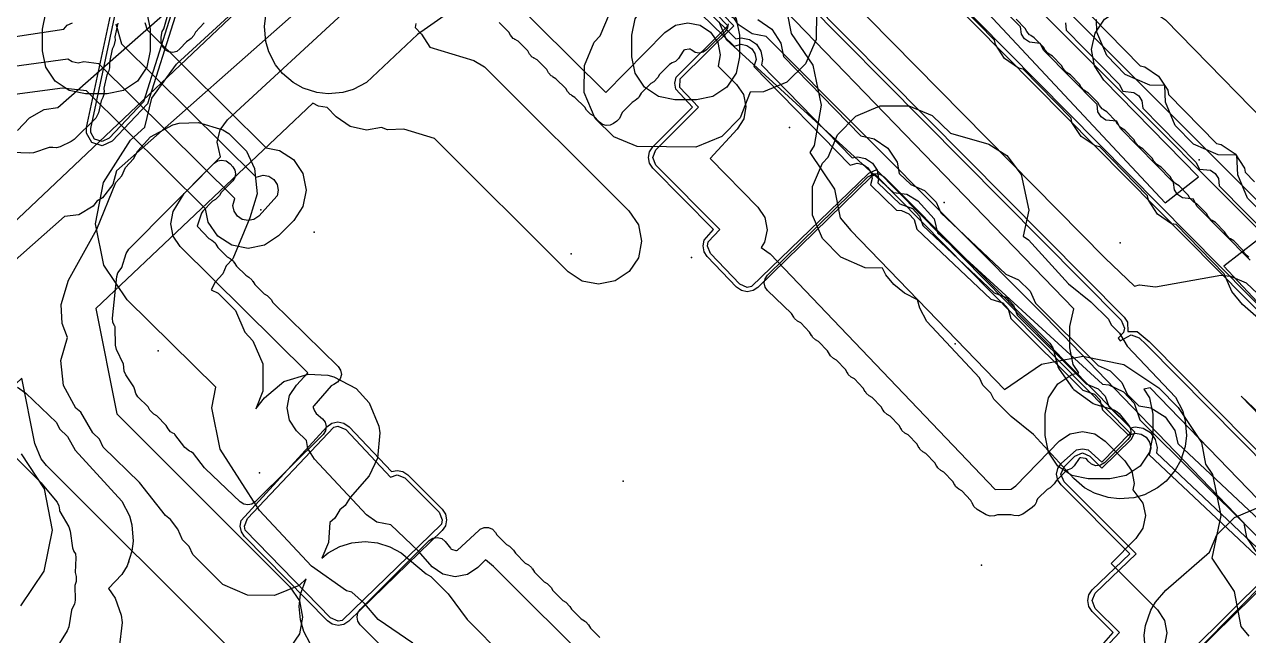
# Model space of a CAD drawing. Header units: metres. Extents: x -2677 to -840, y 169 to 1487.
# Drawn here: x -2091.2 to -2034.3, y 959.1 to 987.5 of the extents above; entities that cross this region are included whole.
import ezdxf

# ---------------------------------------------------------------- set-up
doc = ezdxf.new("R2010")
doc.units = ezdxf.units.M
for name, color, linetype in [('AI_GREENING_EXCLUSIONS', 1, 'Continuous'), ('AI_GREENING_LAWN', 82, 'Continuous'), ('AI_GREENING_REJECTED', 6, 'Continuous')]:
    doc.layers.add(name, color=color, linetype=linetype)

msp = doc.modelspace()

# ---------------------------------------------------------------- linework, layer by layer
at = {"layer": 'AI_GREENING_EXCLUSIONS'}
for points in [[(-2033.935, 963.037), (-2034.36, 963.691), (-2034.481, 964.35), (-2043.707, 973.927), (-2056.707, 986.967), (-2057.353, 987.097), (-2058.001, 987.532), (-2058.17, 987.787), (-2058.409, 987.946), (-2058.842, 988.595), (-2058.973, 989.252), (-2066.132, 996.473), (-2082.047, 1013.472), (-2082.688, 1013.621), (-2083.323, 1014.074), (-2083.486, 1014.334), (-2083.719, 1014.5), (-2084.134, 1015.161), (-2084.246, 1015.821), (-2097.275, 1029.739)], [(-2022.976, 963.52), (-2062.364, 1003.362), (-2062.507, 1003.746), (-2062.3, 1004.365), (-2062.472, 1004.724), (-2065.673, 1007.922), (-2066.02, 1008.092), (-2066.627, 1007.915), (-2066.999, 1008.063), (-2075.933, 1017), (-2076.969, 1017.872), (-2079.043, 1019.302), (-2080.997, 1020.453), (-2083.021, 1021.414), (-2085.103, 1022.188), (-2087.23, 1022.773), (-2089.389, 1023.172), (-2091.567, 1023.383)], [(-2023.08, 963.349), (-2062.506, 1003.222), (-2062.664, 1003.469), (-2062.706, 1003.759), (-2062.502, 1004.353), (-2062.626, 1004.596), (-2065.802, 1007.768), (-2066.036, 1007.89), (-2066.621, 1007.715), (-2066.903, 1007.764), (-2067.142, 1007.923), (-2076.066, 1016.851), (-2077.055, 1017.684), (-2079.153, 1019.135), (-2081.091, 1020.276), (-2083.099, 1021.23), (-2085.164, 1021.997), (-2087.274, 1022.578), (-2089.416, 1022.974), (-2091.578, 1023.183)], [(-2084.362, 987.963), (-2085.631, 983.93), (-2087.236, 982.244), (-2087.564, 982.095), (-2087.907, 982.204), (-2088.087, 982.515), (-2088.083, 982.698), (-2083.491, 1004.206)], [(-2084.171, 987.905), (-2085.448, 983.85), (-2087.093, 982.104), (-2087.552, 981.895), (-2088.032, 982.048), (-2088.285, 982.484), (-2088.278, 982.74), (-2083.782, 1003.801)], [(-2064.07, 997.879), (-2040.2, 973.79), (-2040.051, 973.42), (-2040.099, 973.221), (-2040.335, 972.958), (-2040.246, 972.832), (-2039.735, 973.107), (-2039.361, 972.964), (-2039.045, 972.654), (-2015.938, 949.319)], [(-2063.96, 998.05), (-2040.06, 973.933), (-2039.902, 973.695), (-2039.886, 973.27), (-2039.461, 973.261), (-2038.905, 972.796), (-2015.795, 949.459)], [(-2028.861, 960.313), (-2038.851, 970.644), (-2039.148, 970.586), (-2038.882, 970.188), (-2038.73, 969.423), (-2038.73, 968.423), (-2038.882, 967.658), (-2039.316, 967.009), (-2039.965, 966.575), (-2040.73, 966.423), (-2041.73, 966.423), (-2042.495, 966.575), (-2043.144, 967.009), (-2043.578, 967.658), (-2043.73, 968.423), (-2043.73, 969.423), (-2043.578, 970.188), (-2043.144, 970.837), (-2042.495, 971.271), (-2042.169, 971.336), (-2042.434, 971.733), (-2042.586, 972.498), (-2042.586, 973.498), (-2042.4, 974.314), (-2063.209, 995.833)], [(-2032.67, 987.085), (-2040.17, 994.478), (-2048.389, 990.215), (-2038.163, 979.242), (-2036.611, 980.446), (-2041.008, 984.949), (-2041.434, 985.603), (-2041.577, 986.37), (-2041.416, 987.133), (-2040.975, 987.777), (-2040.321, 988.203), (-2039.554, 988.346), (-2038.79, 988.185), (-2038.146, 987.743), (-2032.183, 981.637)], [(-2091.499, 982.599), (-2090.933, 983.189), (-2090.26, 983.581), (-2089.61, 983.67), (-2079.622, 992.475)], [(-2041.109, 958.662), (-2040.569, 959.27), (-2041.553, 960.255), (-2041.706, 960.485), (-2041.757, 960.757), (-2041.7, 961.028), (-2041.542, 961.255), (-2039.792, 962.931), (-2042.995, 966.13), (-2043.148, 966.357), (-2043.201, 966.626), (-2043.147, 966.895), (-2042.994, 967.122), (-2042.271, 967.764), (-2042.002, 967.817), (-2041.735, 967.762), (-2041.093, 967.191), (-2039.788, 968.531), (-2051.638, 980.557), (-2051.823, 980.45), (-2057.08, 975.311), (-2057.31, 975.161), (-2057.58, 975.112), (-2057.849, 975.17), (-2058.074, 975.326), (-2059.435, 976.742), (-2059.582, 976.97), (-2059.63, 977.237), (-2059.574, 977.503), (-2059.143, 978), (-2061.966, 980.858), (-2062.116, 981.084), (-2062.168, 981.351), (-2062.115, 981.618), (-2061.964, 981.844), (-2060.128, 983.684), (-2060.895, 984.529), (-2060.944, 984.807), (-2060.881, 985.081), (-2058.48, 987.469), (-2063.214, 992.365)], [(-2040.925, 958.584), (-2040.285, 959.27), (-2041.411, 960.396), (-2041.557, 960.755), (-2041.403, 961.11), (-2039.506, 962.928), (-2042.854, 966.271), (-2043.001, 966.626), (-2042.853, 966.98), (-2042.357, 967.472), (-2042.003, 967.617), (-2041.65, 967.469), (-2041.094, 966.908), (-2039.727, 968.262), (-2039.565, 968.589), (-2051.57, 980.773), (-2051.949, 980.607), (-2057.384, 975.347), (-2057.577, 975.312), (-2057.93, 975.465), (-2059.291, 976.881), (-2059.43, 977.234), (-2059.39, 977.424), (-2058.859, 977.998), (-2061.824, 980.998), (-2061.968, 981.351), (-2061.822, 981.703), (-2059.845, 983.684), (-2060.709, 984.603), (-2060.699, 984.998), (-2058.201, 987.468), (-2063.07, 992.504)], [(-2073.118, 958.776), (-2074.724, 959.884), (-2075.372, 960.622), (-2075.959, 961.151), (-2076.203, 961.204), (-2077.827, 962.359), (-2080.248, 964.944), (-2082.08, 967.797), (-2082.462, 969.71), (-2082.27, 970.678), (-2086.4, 974.732), (-2087.486, 976.353), (-2087.869, 978.266), (-2087.491, 980.18), (-2086.238, 982.148), (-2085.574, 982.763), (-2085.574, 982.763), (-2085.251, 984.104), (-2084.102, 985.68), (-2078.362, 990.972)], [(-2070.484, 990.659), (-2064.158, 984.369), (-2061.402, 987.163), (-2060.917, 987.492), (-2060.344, 987.61), (-2059.769, 987.5), (-2059.281, 987.178), (-2058.952, 986.694), (-2058.834, 986.12), (-2058.934, 985.6), (-2058.079, 984.747), (-2057.758, 984.273), (-2057.638, 983.713), (-2057.737, 983.149), (-2058.04, 982.663), (-2059.309, 981.299), (-2057.084, 979.047), (-2056.761, 978.558), (-2056.651, 977.982), (-2056.77, 977.408), (-2056.933, 977.169), (-2056.507, 976.871), (-2046.056, 965.924), (-2045.32, 965.942), (-2045.098, 966.092), (-2043.062, 968.182), (-2042.574, 968.505), (-2041.999, 968.617), (-2041.426, 968.5), (-2040.941, 968.173), (-2040.032, 967.258), (-2039.709, 966.77), (-2039.597, 966.196), (-2039.656, 965.906), (-2039.19, 965.28), (-2039.075, 964.706), (-2039.189, 964.131), (-2039.513, 963.644), (-2040.671, 962.484), (-2038.516, 960.328), (-2038.19, 959.84), (-2038.077, 959.265), (-2038.193, 958.69)], [(-2034.209, 976.576), (-2036.678, 979.087), (-2036.847, 979.414), (-2037.353, 979.471), (-2037.579, 979.625), (-2037.729, 979.853), (-2037.765, 980.192), (-2040.235, 982.703), (-2040.403, 983.03), (-2040.909, 983.087), (-2041.135, 983.241), (-2041.285, 983.469), (-2041.321, 983.808), (-2043.791, 986.319), (-2043.959, 986.646), (-2044.466, 986.703), (-2044.691, 986.857), (-2044.841, 987.085), (-2044.878, 987.424), (-2047.347, 989.935)], [(-2053.063, 988.973), (-2040.938, 976.674), (-2039.577, 975.373), (-2039.355, 975.432), (-2038.609, 975.333), (-2035.575, 975.877), (-2035.114, 975.835), (-2034.396, 975.529), (-2028.697, 970.146)], [(-2033.822, 973.867), (-2034.564, 974.521), (-2035.063, 975.12), (-2035.416, 975.949), (-2037.64, 978.229), (-2037.861, 978.274), (-2038.506, 978.713), (-2038.934, 979.366), (-2038.972, 979.565), (-2041.196, 981.845), (-2041.417, 981.89), (-2042.062, 982.329), (-2042.49, 982.982), (-2042.528, 983.181), (-2044.752, 985.46), (-2044.973, 985.506), (-2045.618, 985.945), (-2046.046, 986.598), (-2046.084, 986.797), (-2048.309, 989.076)], [(-2077.981, 988.605), (-2086.896, 980.73), (-2087.063, 980.093), (-2087.534, 979.471), (-2087.799, 979.316), (-2087.971, 979.088), (-2088.644, 978.692), (-2089.308, 978.6), (-2096.892, 971.9)], [(-2095.817, 974.406), (-2081.323, 988.108)], [(-2059.785, 952.783), (-2069.373, 962.349), (-2069.74, 962.646), (-2070.092, 962.291), (-2070.584, 961.973), (-2071.159, 961.868), (-2071.732, 961.99), (-2072.214, 962.322), (-2072.862, 963.061), (-2074.146, 964.286), (-2074.785, 964.404), (-2075.272, 964.751), (-2077.693, 967.336), (-2077.997, 967.821), (-2078.064, 968.195), (-2078.522, 968.652), (-2078.847, 969.138), (-2078.962, 969.712), (-2078.848, 970.286), (-2078.523, 970.773), (-2078.004, 971.34), (-2083.928, 977.21), (-2084.254, 977.697), (-2084.254, 977.697), (-2084.369, 978.27), (-2084.255, 978.845), (-2083.753, 979.683), (-2082.059, 981.385), (-2082.211, 982.065), (-2082.074, 982.634), (-2081.729, 983.107), (-2075.99, 988.398)], [(-2054.364, 988.095), (-2054.378, 986.837), (-2054.87, 985.697), (-2055.738, 984.848), (-2056.821, 984.394), (-2057.445, 984.38), (-2057.913, 983.199), (-2058.762, 982.331), (-2059.972, 981.825), (-2062.698, 981.861), (-2063.781, 982.315), (-2064.649, 983.164), (-2065.155, 984.374), (-2065.141, 985.632), (-2064.687, 986.715), (-2064.415, 987.006), (-2063.986, 988.031)], [(-2059.404, 988.155), (-2058.114, 986.869), (-2057.857, 986.917), (-2057.475, 986.836), (-2057.153, 986.615), (-2056.941, 986.288), (-2056.869, 985.905), (-2056.921, 985.661), (-2052.705, 981.338), (-2052.46, 981.384), (-2052.078, 981.303), (-2051.756, 981.082), (-2051.544, 980.755), (-2051.472, 980.372), (-2051.515, 980.17), (-2050.492, 979.203), (-2049.904, 978.978), (-2049.58, 978.629), (-2049.413, 978.19), (-2046.102, 975.065), (-2045.535, 974.841), (-2045.212, 974.491), (-2045.041, 974.02), (-2041.824, 970.825), (-2041.267, 970.6), (-2040.943, 970.251), (-2040.772, 969.78), (-2039.772, 968.788), (-2039.557, 968.838), (-2039.172, 968.774), (-2038.841, 968.567), (-2038.614, 968.25), (-2038.526, 967.869), (-2038.567, 967.624), (-2033.875, 963.215)], [(-2093.134, 986.735), (-2089.342, 987.309), (-2089.18, 987.492), (-2088.934, 987.612)], [(-2086.921, 987.567), (-2086.66, 986.636), (-2080.404, 980.436), (-2080.079, 980.529), (-2079.811, 980.477), (-2079.583, 980.326), (-2079.431, 980.1), (-2079.376, 979.832), (-2079.428, 979.564), (-2080.283, 978.626), (-2080.509, 978.473), (-2080.777, 978.419), (-2081.045, 978.471), (-2081.273, 978.622), (-2081.426, 978.848), (-2081.48, 979.116), (-2081.39, 979.441), (-2087.708, 985.704), (-2088.406, 985.799), (-2088.677, 985.74), (-2088.946, 985.789), (-2089.151, 985.922), (-2092.453, 985.469)], [(-2085.569, 987.62), (-2085.465, 987.282), (-2079.934, 981.8), (-2079.319, 981.68), (-2078.668, 981.25), (-2078.232, 980.603), (-2078.076, 979.838), (-2078.225, 979.072), (-2078.656, 978.421), (-2079.008, 978.066), (-2079.36, 977.711), (-2080.007, 977.274), (-2080.771, 977.119), (-2081.537, 977.268), (-2082.188, 977.698), (-2082.624, 978.345), (-2082.749, 978.959), (-2088.28, 984.441), (-2089.398, 984.576), (-2091.844, 984.24)], [(-2072.977, 987.582), (-2073.013, 987.386), (-2072.723, 987.087), (-2072.328, 986.475), (-2070.292, 985.86), (-2069.796, 985.565), (-2063.074, 978.872), (-2062.639, 978.224), (-2062.486, 977.459), (-2062.638, 976.693), (-2063.071, 976.044), (-2063.719, 975.61), (-2064.484, 975.457), (-2065.25, 975.608), (-2065.899, 976.041), (-2072.109, 982.238), (-2073.539, 982.662), (-2074.291, 982.639), (-2074.582, 982.75), (-2075.27, 982.624), (-2076.033, 982.788), (-2076.675, 983.232), (-2077.107, 983.678), (-2077.504, 983.735), (-2077.762, 983.877), (-2087.852, 974.339), (-2086.881, 969.435), (-2078.828, 961.4), (-2078.394, 960.751), (-2078.241, 959.986), (-2078.392, 959.221), (-2078.825, 958.571)], [(-2071.659, 987.935), (-2072.903, 987.062), (-2075.266, 984.827), (-2075.893, 984.502), (-2076.377, 984.362), (-2077.058, 984.305), (-2077.58, 984.366), (-2078.217, 984.571), (-2078.676, 984.827), (-2079.184, 985.258), (-2079.495, 985.65), (-2079.812, 986.264), (-2079.948, 986.734), (-2080.009, 987.436), (-2080.009, 987.436), (-2079.948, 987.952)], [(-2059.698, 987.997), (-2058.194, 986.525), (-2057.86, 986.617), (-2057.593, 986.56), (-2057.368, 986.406), (-2057.219, 986.177), (-2057.169, 985.908), (-2057.265, 985.584), (-2052.79, 980.996), (-2052.463, 981.084), (-2052.196, 981.027), (-2051.971, 980.873), (-2051.822, 980.644), (-2051.772, 980.375), (-2051.851, 980.075), (-2050.643, 978.909), (-2050.404, 978.889), (-2050.072, 978.73), (-2049.829, 978.461), (-2049.704, 978.024), (-2046.254, 974.771), (-2045.703, 974.592), (-2045.46, 974.324), (-2045.335, 973.862), (-2041.981, 970.531), (-2041.434, 970.352), (-2041.192, 970.083), (-2041.066, 969.622), (-2039.854, 968.447), (-2039.547, 968.538), (-2039.278, 968.493), (-2039.046, 968.348), (-2038.888, 968.126), (-2038.826, 967.86), (-2038.908, 967.532), (-2033.946, 962.869)], [(-2058.899, 987.67), (-2058.551, 986.837), (-2050.788, 979.721), (-2050.158, 979.644), (-2049.658, 979.341), (-2048.888, 978.503), (-2048.744, 977.846), (-2041.072, 970.813), (-2040.77, 970.78), (-2040.094, 970.464), (-2039.599, 969.925), (-2039.34, 969.16), (-2031.416, 961.293)], [(-2057.081, 987.755), (-2056.437, 987.314), (-2056.012, 986.659), (-2055.897, 986.044), (-2052.296, 982.352), (-2051.684, 982.222), (-2051.04, 981.781), (-2050.615, 981.126), (-2050.518, 980.605), (-2049.971, 980.09), (-2049.345, 979.808), (-2048.805, 979.267), (-2048.581, 978.781), (-2045.557, 975.933), (-2044.976, 975.67), (-2044.436, 975.13), (-2044.187, 974.584), (-2041.268, 971.684), (-2040.708, 971.429), (-2040.167, 970.889), (-2039.919, 970.344), (-2039.373, 969.802), (-2038.818, 969.709), (-2038.156, 969.296), (-2037.702, 968.661), (-2037.561, 968.051), (-2033.511, 964.245)], [(-2055.728, 988.055), (-2055.535, 987.119), (-2054.538, 985.644), (-2054.139, 983.778), (-2054.468, 981.899), (-2054.666, 981.58), (-2053.519, 979.876), (-2053.264, 978.545), (-2052.769, 977.957), (-2045.623, 970.571), (-2043.9, 971.744), (-2041.986, 972.117), (-2040.074, 971.729), (-2038.457, 970.639), (-2037.548, 969.724), (-2036.471, 968.098), (-2036.275, 967.096), (-2035.958, 966.623), (-2035.575, 964.71), (-2035.995, 962.734), (-2034.955, 961.176), (-2034.635, 959.549), (-2034.267, 959.112)], [(-2042.794, 987.604), (-2042.757, 987.265), (-2040.288, 984.754), (-2040.12, 984.427), (-2039.613, 984.37), (-2039.388, 984.216), (-2039.238, 983.988), (-2039.201, 983.649), (-2036.732, 981.138), (-2036.563, 980.811), (-2036.057, 980.754), (-2035.831, 980.6), (-2035.682, 980.372), (-2035.645, 980.033), (-2033.176, 977.522)], [(-2041.551, 987.892), (-2039.326, 985.612), (-2039.106, 985.567), (-2038.461, 985.128), (-2038.033, 984.475), (-2037.995, 984.276), (-2035.77, 981.997), (-2035.55, 981.951), (-2034.904, 981.512), (-2034.476, 980.859), (-2034.438, 980.66), (-2034, 980.214)], [(-2033.47, 978.587), (-2034.325, 979.464), (-2034.778, 980.548), (-2034.831, 981.451), (-2035.69, 981.468), (-2036.841, 981.966), (-2037.696, 982.843), (-2038.149, 983.927), (-2038.176, 984.693), (-2038.869, 984.71), (-2040.02, 985.208), (-2040.875, 986.085), (-2041.328, 987.169), (-2041.345, 987.758)], [(-2077.888, 958.768), (-2078.181, 959.321), (-2078.345, 959.867), (-2078.404, 960.48), (-2078.345, 961.055), (-2078.074, 961.776), (-2078.403, 961.466), (-2079.555, 960.999), (-2080.81, 961.012), (-2081.949, 961.503), (-2083.341, 962.893), (-2083.518, 963.268), (-2083.824, 963.574), (-2084.047, 964.071), (-2084.377, 964.525), (-2084.607, 964.71), (-2085.82, 966.251), (-2087.51, 967.881), (-2087.687, 968.255), (-2087.993, 968.561), (-2088.545, 969.513), (-2088.78, 969.704), (-2089.351, 970.759), (-2089.476, 971.923), (-2089.164, 972.989), (-2089.422, 973.628), (-2089.466, 974.525), (-2089.127, 975.645), (-2087.799, 978.011), (-2087.799, 978.011), (-2086.923, 980.187), (-2086.636, 980.499), (-2086.473, 980.89), (-2086.094, 981.287), (-2085.896, 981.662), (-2085.306, 982.307), (-2084.266, 982.864), (-2083.975, 982.937), (-2083.083, 982.981), (-2081.948, 982.638), (-2081.675, 982.472), (-2080.856, 981.649), (-2080.471, 980.836), (-2080.356, 979.66), (-2080.695, 978.54), (-2081.487, 976.638), (-2081.79, 976.309), (-2081.945, 975.939), (-2082.313, 975.553), (-2082.496, 975.195), (-2082.168, 975.043), (-2081.357, 974.232), (-2080.921, 973.226), (-2080.552, 972.837), (-2080.098, 971.754), (-2080.084, 970.496), (-2080.417, 969.664), (-2080.013, 970.187), (-2079.11, 970.932), (-2077.98, 971.278), (-2077.077, 971.235), (-2076.791, 971.164), (-2075.749, 970.61), (-2075.147, 969.947), (-2074.694, 968.864), (-2074.647, 968.558), (-2074.763, 967.372), (-2075.156, 966.549), (-2076.032, 965.554), (-2076.267, 965.17), (-2076.506, 964.973), (-2076.741, 964.59), (-2076.981, 964.392), (-2077.046, 963.452), (-2077.352, 962.722), (-2077.057, 962.985), (-2076.507, 963.277), (-2075.958, 963.442), (-2075.34, 963.5), (-2074.755, 963.438), (-2074.193, 963.264), (-2073.659, 962.977), (-2072.507, 961.994), (-2072.281, 961.879), (-2071.471, 961.069), (-2070.595, 959.88), (-2068.851, 958.115)], [(-2032.388, 978.66), (-2035.425, 976.304), (-2029.439, 969.88)], [(-2081.654, 958.568), (-2090.137, 967.034), (-2090.388, 967.34), (-2090.686, 968.061), (-2091.287, 971.092), (-2097.402, 965.312), (-2098.037, 964.913), (-2098.866, 962.685), (-2099.24, 962.1), (-2105.935, 955.429)], [(-2091.484, 970.68), (-2091.101, 970.405), (-2089.682, 969.037), (-2089.54, 968.746), (-2089.174, 968.38), (-2088.812, 967.752), (-2086.636, 965.374), (-2086.291, 964.692), (-2086.174, 964.278), (-2086.115, 963.525), (-2086.174, 963.059), (-2086.4, 962.376), (-2086.636, 961.963), (-2087.27, 961.321), (-2086.954, 960.876), (-2086.678, 960.082), (-2086.629, 959.738), (-2086.765, 958.555)], [(-2031.453, 967.247), (-2034.626, 970.264), (-2031.454, 966.973)], [(-2091.321, 967.58), (-2090.245, 965.953), (-2089.873, 964.038), (-2090.263, 962.126), (-2091.355, 960.509)], [(-2033.233, 957.504), (-2034.398, 956.461), (-2035.085, 956.118), (-2035.497, 956.005), (-2036.255, 955.95), (-2036.7, 956.008), (-2037.407, 956.246), (-2037.783, 956.461), (-2038.355, 956.958), (-2038.615, 957.293), (-2038.958, 957.979), (-2039.068, 958.376), (-2039.125, 959.156), (-2039.125, 959.156), (-2039.068, 959.595), (-2038.827, 960.309), (-2038.606, 960.691), (-2038.123, 961.244), (-2036.101, 963.012), (-2035.751, 963.815), (-2034.941, 964.626), (-2033.733, 965.13)], [(-2033.409, 961.919), (-2038.771, 956.608)], [(-2033.17, 961.846), (-2038.63, 956.466)]]:
    msp.add_lwpolyline(points, dxfattribs=at)
for points in [[(-2085.916, 984.896), (-2086.565, 984.462), (-2087.33, 984.31), (-2088.33, 984.31), (-2089.095, 984.462), (-2089.744, 984.896), (-2090.178, 985.545), (-2090.33, 986.31), (-2090.33, 987.31), (-2090.178, 988.075), (-2089.744, 988.724), (-2089.095, 989.158), (-2088.33, 989.31), (-2087.33, 989.31), (-2086.565, 989.158), (-2085.916, 988.724), (-2085.482, 988.075), (-2085.33, 987.31), (-2085.33, 986.31), (-2085.482, 985.545), (-2085.916, 984.896)], [(-2059.175, 984.186), (-2059.94, 984.034), (-2060.94, 984.034), (-2061.705, 984.186), (-2062.354, 984.62), (-2062.788, 985.269), (-2062.94, 986.034), (-2062.94, 987.034), (-2062.788, 987.799), (-2062.354, 988.448), (-2061.705, 988.882), (-2060.94, 989.034), (-2059.94, 989.034), (-2059.175, 988.882), (-2058.526, 988.448), (-2058.092, 987.799), (-2057.94, 987.034), (-2057.94, 986.034), (-2058.092, 985.269), (-2058.526, 984.62), (-2059.175, 984.186)], [(-2053.237, 976.718), (-2054.086, 977.586), (-2054.54, 978.669), (-2054.54, 979.997), (-2054.086, 981.08), (-2053.814, 981.371), (-2053.385, 982.396), (-2052.536, 983.264), (-2051.396, 983.756), (-2050.068, 983.756), (-2048.985, 983.302), (-2048.136, 982.473), (-2046.356, 981.974), (-2045.519, 981.435), (-2044.85, 980.553), (-2044.492, 978.906), (-2044.759, 977.698), (-2044.514, 977.524), (-2042.646, 975.477), (-2041.606, 974.641), (-2040.796, 973.83), (-2040.669, 973.576), (-2040.276, 973.183), (-2039.923, 972.588), (-2037.676, 970.213), (-2037.359, 969.597), (-2037.22, 969.115), (-2037.162, 968.433), (-2037.223, 967.912), (-2037.426, 967.28), (-2037.685, 966.816), (-2038.116, 966.309), (-2038.508, 965.997), (-2039.121, 965.68), (-2039.607, 965.54), (-2040.294, 965.483), (-2040.81, 965.543), (-2041.445, 965.748), (-2041.906, 966.005), (-2042.399, 966.427), (-2044.275, 968.48), (-2045.314, 969.312), (-2046.124, 970.123), (-2046.26, 970.399), (-2046.637, 970.776), (-2046.789, 971.106), (-2049.235, 973.727), (-2049.559, 974.352), (-2049.661, 974.738), (-2050.266, 975.038), (-2050.773, 975.451), (-2051.143, 975.893), (-2051.293, 976.212), (-2052.097, 976.226), (-2053.237, 976.718)], [(-2071.762, 964.011), (-2076.1, 959.798), (-2076.329, 959.65), (-2076.596, 959.6), (-2076.863, 959.656), (-2077.088, 959.81), (-2080.942, 963.737), (-2081.088, 963.958), (-2081.142, 964.218), (-2081.095, 964.479), (-2077.11, 968.838), (-2076.877, 969.002), (-2076.598, 969.061), (-2076.319, 969.003), (-2076.086, 968.839), (-2074.116, 966.753), (-2073.848, 966.807), (-2073.58, 966.754), (-2073.353, 966.602), (-2071.756, 965.008), (-2071.603, 964.779), (-2071.55, 964.508), (-2071.606, 964.238), (-2071.762, 964.011)], [(-2076.945, 959.95), (-2080.904, 964.035), (-2080.942, 964.22), (-2080.808, 964.567), (-2076.797, 968.819), (-2076.598, 968.861), (-2076.232, 968.703), (-2074.159, 966.488), (-2073.848, 966.607), (-2073.494, 966.461), (-2071.897, 964.867), (-2071.75, 964.51), (-2071.79, 964.317), (-2076.403, 959.836), (-2076.594, 959.8), (-2076.945, 959.95)]]:
    msp.add_lwpolyline(points, close=True, dxfattribs=at)
at = {"layer": 'AI_GREENING_LAWN'}
for points in [[(-2021.68, 967.132), (-2058.605, 1004.11)], [(-2049.788, 994.009), (-2024.925, 969.115)], [(-2082.817, 987.611), (-2083.223, 987.17), (-2083.299, 987.023), (-2083.416, 986.874), (-2083.483, 986.835), (-2083.479, 986.83), (-2083.632, 986.73), (-2083.945, 986.392), (-2084.093, 986.282), (-2084.271, 986.233), (-2084.455, 986.252), (-2084.619, 986.336), (-2084.742, 986.475), (-2084.805, 986.648), (-2084.804, 986.721), (-2084.808, 986.721), (-2084.82, 986.942), (-2084.762, 987.206), (-2084.693, 987.334), (-2084.035, 989.626)], [(-2086.832, 987.59), (-2086.968, 986.954), (-2086.958, 986.794), (-2087.014, 986.532), (-2087.089, 986.39), (-2087.221, 985.777), (-2087.214, 985.594), (-2087.221, 985.594), (-2087.214, 985.518), (-2087.268, 985.336), (-2087.345, 985.189), (-2087.477, 984.576), (-2087.471, 984.394), (-2087.477, 984.393), (-2087.47, 984.317), (-2087.524, 984.135), (-2087.601, 983.988), (-2087.72, 983.428), (-2087.857, 983.178), (-2088.856, 982.184), (-2088.992, 982.089), (-2089.502, 981.842), (-2089.673, 981.795), (-2089.85, 981.81), (-2089.873, 981.816), (-2090.014, 981.812), (-2090.747, 981.569), (-2090.924, 981.544), (-2091.76, 981.577)], [(-2058.459, 987.563), (-2058.497, 987.373), (-2058.605, 987.212), (-2059.469, 986.348), (-2059.626, 986.242), (-2059.811, 986.201), (-2059.998, 986.233), (-2060.16, 986.332), (-2060.18, 986.35), (-2060.225, 986.376), (-2060.276, 986.379), (-2060.474, 986.349), (-2060.52, 986.331), (-2060.555, 986.297), (-2060.781, 985.949), (-2060.909, 985.815), (-2061.06, 985.745), (-2061.184, 985.673), (-2061.649, 985.202), (-2061.727, 985.061), (-2061.916, 984.871), (-2062.055, 984.791), (-2062.504, 984.337), (-2062.597, 984.18), (-2062.603, 984.183), (-2062.638, 984.115), (-2062.782, 983.991), (-2062.925, 983.909), (-2063.375, 983.455), (-2063.436, 983.351), (-2063.45, 983.303), (-2063.522, 983.155), (-2063.638, 983.038), (-2063.79, 982.928), (-2063.952, 982.852), (-2064.13, 982.837), (-2064.302, 982.885), (-2064.446, 982.991), (-2064.718, 983.28), (-2064.867, 983.366), (-2065.05, 983.55), (-2065.131, 983.69), (-2065.584, 984.14), (-2065.742, 984.233), (-2065.738, 984.238), (-2065.807, 984.273), (-2065.931, 984.417), (-2066.013, 984.561), (-2066.467, 985.01), (-2066.624, 985.103), (-2066.621, 985.109), (-2066.689, 985.144), (-2066.813, 985.288), (-2066.895, 985.431), (-2067.349, 985.881), (-2067.506, 985.973), (-2067.503, 985.979), (-2067.571, 986.014), (-2067.695, 986.158), (-2067.778, 986.302), (-2068.231, 986.751), (-2068.389, 986.844), (-2068.385, 986.849), (-2068.454, 986.885), (-2068.578, 987.029), (-2068.66, 987.172), (-2069.114, 987.621)], [(-2034.275, 976.712), (-2034.464, 976.902), (-2034.543, 977.042), (-2034.967, 977.47), (-2035.124, 977.564), (-2035.12, 977.57), (-2035.188, 977.606), (-2035.311, 977.751), (-2035.392, 977.895), (-2035.816, 978.323), (-2035.973, 978.417), (-2035.969, 978.423), (-2036.037, 978.459), (-2036.16, 978.604), (-2036.24, 978.748), (-2036.68, 979.192), (-2036.817, 979.271), (-2037.006, 979.463), (-2037.083, 979.604), (-2037.504, 980.035), (-2037.66, 980.131), (-2037.656, 980.136), (-2037.724, 980.173), (-2037.845, 980.319), (-2037.925, 980.464), (-2038.346, 980.895), (-2038.501, 980.991), (-2038.498, 980.996), (-2038.565, 981.033), (-2038.687, 981.179), (-2038.767, 981.323), (-2039.187, 981.755), (-2039.343, 981.851), (-2039.34, 981.856), (-2039.407, 981.893), (-2039.529, 982.039), (-2039.608, 982.183), (-2040.029, 982.615), (-2040.185, 982.711), (-2040.182, 982.716), (-2040.249, 982.753), (-2040.371, 982.899), (-2040.45, 983.043), (-2040.871, 983.475), (-2041.027, 983.571), (-2041.023, 983.576), (-2041.091, 983.613), (-2041.212, 983.759), (-2041.292, 983.903), (-2041.713, 984.335), (-2041.869, 984.431), (-2041.865, 984.436), (-2041.933, 984.473), (-2042.054, 984.619), (-2042.134, 984.763), (-2042.555, 985.195), (-2042.71, 985.291), (-2042.707, 985.296), (-2042.774, 985.333), (-2042.896, 985.479), (-2042.976, 985.623), (-2043.396, 986.055), (-2043.552, 986.151), (-2043.549, 986.156), (-2043.616, 986.193), (-2043.738, 986.339), (-2043.817, 986.483), (-2044.238, 986.915), (-2044.394, 987.011), (-2044.39, 987.016), (-2044.458, 987.053), (-2044.58, 987.199), (-2044.659, 987.343), (-2045.08, 987.775)], [(-2099.481, 975.341), (-2090.395, 966.227), (-2090.363, 966.191), (-2089.654, 965.327), (-2089.566, 965.165), (-2089.542, 964.982), (-2089.543, 964.963), (-2089.539, 964.928), (-2089.526, 964.895), (-2089.103, 964.183), (-2089.037, 963.989), (-2088.94, 963.207), (-2088.869, 963.045), (-2088.802, 962.929), (-2088.776, 962.742), (-2088.811, 962.068), (-2088.768, 961.878), (-2088.772, 961.642), (-2088.821, 961.453), (-2088.807, 960.779), (-2088.839, 960.593), (-2088.909, 960.479), (-2088.985, 960.319), (-2089.107, 959.54), (-2089.179, 959.349), (-2089.624, 958.651)], [(-2062.576, 946.574), (-2075.564, 959.638), (-2075.671, 959.8), (-2075.709, 959.991), (-2075.671, 960.182), (-2075.563, 960.343), (-2072.365, 963.549), (-2072.187, 963.663), (-2071.978, 963.694), (-2071.775, 963.636), (-2071.614, 963.499), (-2071.376, 963.189), (-2071.349, 963.163), (-2071.316, 963.147), (-2071.125, 963.086), (-2071.085, 963.08), (-2071.051, 963.102), (-2070.056, 964.023), (-2070.051, 964.018), (-2069.992, 964.08), (-2069.805, 964.159), (-2069.602, 964.157), (-2069.417, 964.075), (-2069.279, 963.926), (-2069.211, 963.813), (-2069.211, 963.813), (-2068.764, 963.368), (-2068.624, 963.29), (-2068.434, 963.1), (-2068.355, 962.961), (-2067.892, 962.499), (-2067.748, 962.417), (-2067.603, 962.295), (-2067.568, 962.227), (-2067.562, 962.23), (-2067.468, 962.074), (-2067.021, 961.629), (-2066.881, 961.55), (-2066.691, 961.361), (-2066.612, 961.221), (-2066.149, 960.76), (-2066.009, 960.681), (-2065.819, 960.491), (-2065.741, 960.352), (-2065.295, 959.905), (-2065.138, 959.812), (-2065.141, 959.806), (-2065.073, 959.771), (-2064.95, 959.626), (-2064.869, 959.482), (-2064.423, 959.036)], [(-2038.065, 957.036), (-2033.383, 961.749)]]:
    msp.add_lwpolyline(points, dxfattribs=at)
for points in [[(-2086.958, 973.481), (-2086.975, 973.514), (-2086.989, 973.532), (-2087.068, 973.697), (-2087.083, 973.881), (-2086.879, 975.815), (-2086.828, 975.989), (-2086.718, 976.133), (-2086.718, 976.134), (-2086.649, 976.241), (-2086.443, 976.883), (-2086.322, 977.082), (-2082.356, 981.084), (-2082.195, 981.192), (-2082.006, 981.232), (-2081.815, 981.196), (-2081.797, 981.188), (-2081.608, 981.055), (-2081.486, 980.918), (-2081.394, 980.767), (-2081.36, 980.593), (-2081.389, 980.419), (-2081.477, 980.265), (-2081.527, 980.224), (-2081.525, 980.223), (-2082.02, 979.725), (-2082.098, 979.584), (-2082.287, 979.394), (-2082.427, 979.315), (-2082.881, 978.857), (-2082.939, 978.762), (-2083.131, 978.2), (-2083.137, 978.159), (-2083.114, 978.124), (-2082.604, 977.589), (-2082.454, 977.502), (-2082.313, 977.38), (-2082.278, 977.314), (-2082.273, 977.317), (-2082.179, 977.161), (-2081.746, 976.73), (-2081.602, 976.649), (-2081.457, 976.526), (-2081.421, 976.458), (-2081.415, 976.462), (-2081.321, 976.305), (-2080.888, 975.875), (-2080.744, 975.794), (-2080.599, 975.671), (-2080.563, 975.603), (-2080.558, 975.606), (-2080.464, 975.45), (-2080.031, 975.019), (-2079.891, 974.941), (-2079.702, 974.753), (-2079.621, 974.611), (-2076.591, 971.639), (-2076.477, 971.468), (-2076.441, 971.266), (-2076.49, 971.066), (-2076.616, 970.903), (-2076.796, 970.804), (-2076.798, 970.803), (-2076.911, 970.731), (-2077.728, 969.804), (-2077.749, 969.77), (-2077.744, 969.731), (-2077.695, 969.571), (-2077.618, 969.454), (-2077.325, 969.209), (-2077.198, 969.047), (-2077.147, 968.847), (-2077.181, 968.643), (-2077.294, 968.471), (-2080.443, 965.351), (-2080.602, 965.245), (-2080.789, 965.206), (-2080.977, 965.24), (-2081.139, 965.343), (-2082.757, 966.874), (-2082.809, 966.933), (-2083.317, 967.592), (-2083.425, 967.672), (-2083.492, 967.697), (-2083.715, 967.865), (-2084.176, 968.478), (-2084.203, 968.504), (-2084.27, 968.538), (-2084.268, 968.543), (-2084.376, 968.603), (-2084.496, 968.747), (-2084.576, 968.893), (-2085.013, 969.341), (-2085.153, 969.422), (-2085.338, 969.611), (-2085.419, 969.755), (-2085.892, 970.227), (-2085.997, 970.382), (-2086.034, 970.546), (-2086.081, 970.689), (-2086.463, 971.246), (-2086.537, 971.412), (-2086.547, 971.593), (-2086.544, 971.61), (-2086.566, 971.746), (-2086.886, 972.428), (-2086.934, 972.629), (-2086.952, 973.445), (-2086.958, 973.481)], [(-2051.682, 980.589), (-2051.515, 980.598), (-2051.356, 980.551), (-2051.22, 980.454), (-2043.511, 972.721), (-2043.384, 972.506), (-2043.122, 971.593), (-2043.087, 971.518), (-2042.462, 970.631), (-2042.405, 970.572), (-2041.5, 969.916), (-2041.425, 969.879), (-2040.54, 969.616), (-2040.404, 969.552), (-2040.294, 969.451), (-2039.855, 968.91), (-2039.768, 968.749), (-2039.745, 968.568), (-2039.788, 968.39), (-2039.892, 968.24), (-2040.975, 967.167), (-2041.159, 967.051), (-2041.374, 967.024), (-2041.581, 967.091), (-2041.74, 967.239), (-2041.785, 967.306), (-2041.82, 967.339), (-2041.865, 967.356), (-2042.073, 967.387), (-2042.115, 967.386), (-2042.146, 967.356), (-2042.379, 967.026), (-2042.506, 966.901), (-2042.669, 966.828), (-2042.671, 966.828), (-2042.785, 966.763), (-2043.229, 966.324), (-2043.309, 966.184), (-2043.499, 965.995), (-2043.639, 965.917), (-2044.067, 965.495), (-2044.129, 965.392), (-2044.143, 965.346), (-2044.218, 965.197), (-2044.337, 965.081), (-2044.774, 964.778), (-2044.973, 964.696), (-2045.189, 964.706), (-2045.316, 964.741), (-2045.941, 964.737), (-2046.083, 964.696), (-2046.284, 964.681), (-2046.474, 964.746), (-2046.901, 964.997), (-2047.044, 965.123), (-2047.129, 965.294), (-2047.134, 965.313), (-2047.194, 965.417), (-2047.611, 965.851), (-2047.753, 965.935), (-2047.895, 966.061), (-2047.929, 966.13), (-2047.935, 966.127), (-2048.026, 966.285), (-2048.443, 966.719), (-2048.585, 966.803), (-2048.727, 966.929), (-2048.761, 966.998), (-2048.767, 966.995), (-2048.857, 967.153), (-2049.274, 967.587), (-2049.416, 967.671), (-2049.559, 967.797), (-2049.593, 967.866), (-2049.598, 967.862), (-2049.689, 968.021), (-2050.106, 968.455), (-2050.248, 968.539), (-2050.39, 968.665), (-2050.424, 968.734), (-2050.43, 968.73), (-2050.521, 968.889), (-2050.938, 969.322), (-2051.08, 969.407), (-2051.222, 969.533), (-2051.256, 969.602), (-2051.262, 969.598), (-2051.352, 969.757), (-2051.769, 970.19), (-2051.911, 970.275), (-2052.054, 970.401), (-2052.088, 970.469), (-2052.093, 970.466), (-2052.184, 970.625), (-2052.601, 971.058), (-2052.743, 971.142), (-2052.885, 971.269), (-2052.92, 971.337), (-2052.925, 971.334), (-2053.016, 971.493), (-2053.433, 971.926), (-2053.575, 972.01), (-2053.717, 972.137), (-2053.751, 972.205), (-2053.757, 972.202), (-2053.847, 972.361), (-2054.264, 972.794), (-2054.406, 972.878), (-2054.549, 973.004), (-2054.583, 973.073), (-2054.589, 973.07), (-2054.679, 973.229), (-2055.096, 973.662), (-2055.238, 973.746), (-2055.38, 973.872), (-2055.41, 973.931), (-2055.415, 973.928), (-2055.517, 974.099), (-2056.635, 975.161), (-2056.749, 975.325), (-2056.79, 975.52), (-2056.752, 975.716), (-2056.64, 975.881), (-2051.967, 980.449), (-2051.725, 980.58), (-2051.682, 980.589)]]:
    msp.add_lwpolyline(points, close=True, dxfattribs=at)
at = {"layer": 'AI_GREENING_REJECTED'}
for p in [(-2055.61, 982.75), (-2036.58, 981.24), (-2048.43, 979.26), (-2080.19, 978.91), (-2077.7, 977.88), (-2040.25, 977.38), (-2065.76, 976.88), (-2060.17, 976.7), (-2084.95, 972.37), (-2047.91, 972.69), (-2080.24, 966.7), (-2063.34, 966.31), (-2086.32, 962.56), (-2046.69, 962.41)]:
    msp.add_point(p, dxfattribs=at)

doc.saveas('drawing.dxf')
